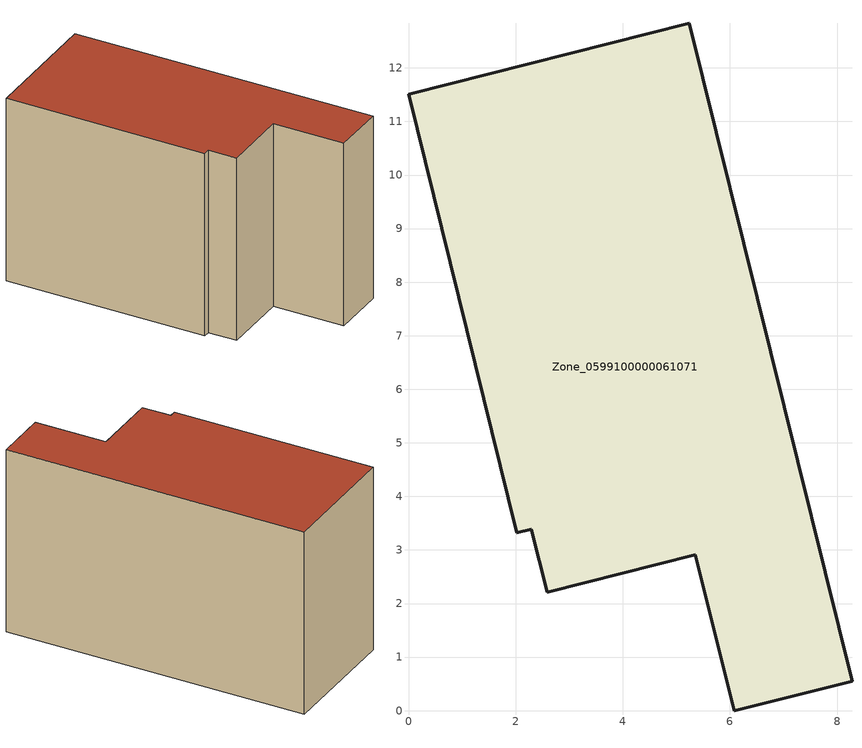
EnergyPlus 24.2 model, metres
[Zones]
Zone_0599100000061071
 floor ground (C_G): 0,11.51 5.24,12.83 8.28,0.55 6.08,0 5.35,2.91 2.59,2.21 2.29,3.39 2.02,3.32 z0
 wall outside (C_F): 5.24,12.83 0,11.51 2.02,3.32 2.29,3.39 2.59,2.21 5.35,2.91 6.08,0 8.28,0.55 5.24,12.83 z0:7.88
 roof outside (C_R): 8.28,0.55 5.24,12.83 0,11.51 2.02,3.32 2.29,3.39 2.59,2.21 5.35,2.91 6.08,0 z7.88
[BUILDING]
Pand.0599100000061071: North Axis=0; Terrain=City; Loads Convergence Tolerance Value=0.04; Temperature Convergence Tolerance Value=0.4; Solar Distribution=FullExterior; Maximum Number of Warmup Days=25; Minimum Number of Warmup Days=1
[Site:Location]
Rotterdam.The.Hague.AP_ZH_NLD Design_Conditions: Latitude=51.96; Longitude=4.45; Time Zone=1; Elevation=-4.5
[SITE:GROUNDTEMPERATURE:BUILDINGSURFACE]
18, 18, 18, 18, 18, 18, 18, 18, 18, 18, 18, 18
[MATERIAL] Thermal Absorptance=0.9; Solar Absorptance=0.7; Visible Absorptance=0.7
Name | Roughness | Thickness | Conductivity | Density | Specific Heat
G.TI.1975-1991 | MediumSmooth | 0.15 | 0.288461 | 540 | 1210
F.TI.1975-1991 | Rough | 0.3 | 0.230769 | 1920 | 840
R.TI.1975-1991 | MediumRough | 0.2 | 0.153846 | 1500 | 1000
[CONSTRUCTION]
C_G: G.TI.1975-1991
C_F: F.TI.1975-1991
C_R: R.TI.1975-1991
[ZONE]
Zone_0599100000061071: Type=1; Multiplier=1; Ceiling Height=Autocalculate; Volume=Autocalculate; Floor Area=autocalculate; Part of Total Floor Area=Yes
[ZONEINFILTRATION:DESIGNFLOWRATE]
Infil_Zone_0599100000061071: Zone or ZoneList or Space or SpaceList=Zone_0599100000061071; Schedule=AlwaysOn; Design Flow Rate Calculation Method=Flow/Area; Flow Rate per Floor Area=0.003; Constant Term Coefficient=1; Temperature Term Coefficient=0; Velocity Term Coefficient=0; Velocity Squared Term Coefficient=0
[HVACTEMPLATE:ZONE:IDEALLOADSAIRSYSTEM]
Zone_0599100000061071: Maximum Heating Supply Air Temperature=50; Minimum Cooling Supply Air Temperature=13; Maximum Heating Supply Air Humidity Ratio=0.0156; Minimum Cooling Supply Air Humidity Ratio=0.0077; Heating Limit=NoLimit; Cooling Limit=NoLimit; Dehumidification Control Type=ConstantSensibleHeatRatio; Cooling Sensible Heat Ratio=0.7; Dehumidification Setpoint=60; Humidification Control Type=None; Humidification Setpoint=30; Outdoor Air Method=None; Outdoor Air Flow Rate per Person=0.00944; Outdoor Air Flow Rate per Zone Floor Area=0; Outdoor Air Flow Rate per Zone=0; Demand Controlled Ventilation Type=None; Outdoor Air Economizer Type=NoEconomizer; Heat Recovery Type=None; Sensible Heat Recovery Effectiveness=0.7; Latent Heat Recovery Effectiveness=0.65
[ZONECONTROL:THERMOSTAT]
ThermostatControl_Zone_0599100000061071: Zone or ZoneList=Zone_0599100000061071; Control Type Schedule=DualSetpointControlType; Control 1=Thermostat_Zone_0599100000061071; Temperature Difference Between Cutout And Setpoint=0
[THERMOSTATSETPOINT:DUALSETPOINT]
Thermostat_Zone_0599100000061071: Heating Setpoint Temperature Schedule=HeatingSetpoint_Zone_0599100000061071; Cooling Setpoint Temperature Schedule=CoolingSetpoint_Zone_0599100000061071
[SCHEDULE:COMPACT]
HeatingSetpoint_Zone_0599100000061071: Through: 12/31, For: AllDays, Until: 24:00, 21
CoolingSetpoint_Zone_0599100000061071: Through: 12/31, For: AllDays, Until: 24:00, 24
DualSetpointControlType: Through: 12/31, For: AllDays, Until: 24:00, 4
AlwaysOn: Through: 12/31, For: AllDays, Until: 24:00, 1
